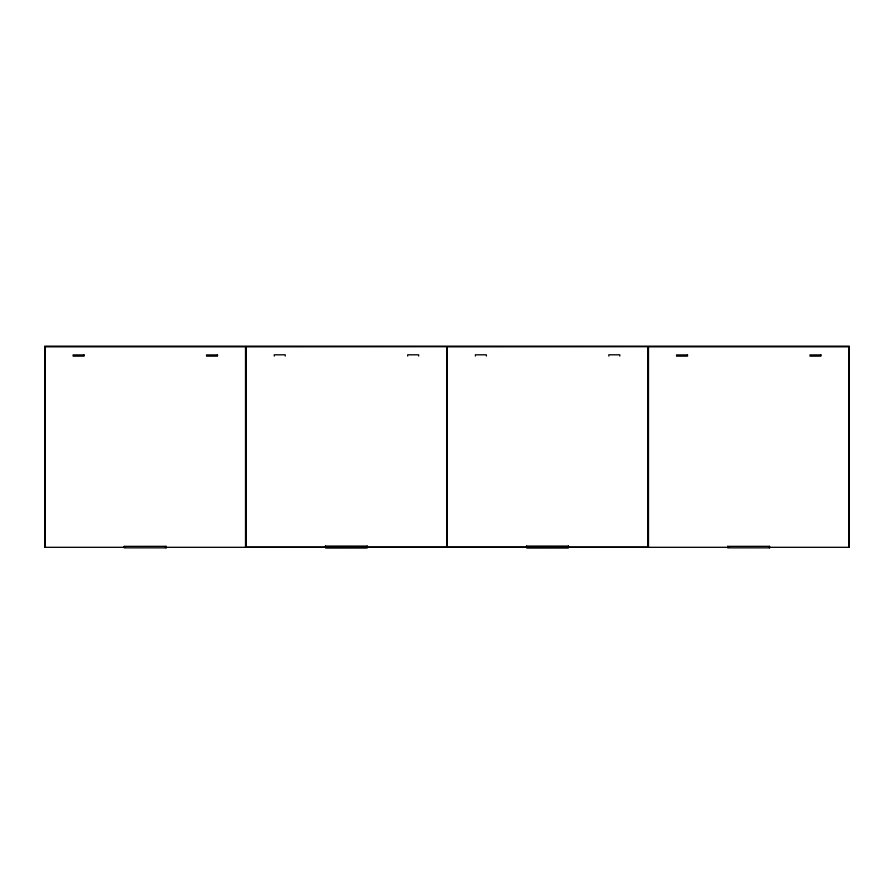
<?xml version="1.0" encoding="UTF-8"?>
<svg xmlns="http://www.w3.org/2000/svg" width="894" height="894" viewBox="0 0 894 894"><rect width="100%" height="100%" fill="white"/><g stroke="black" fill="none" stroke-linecap="round" stroke-linejoin="round"><path stroke-width="1.34" d="M166.06 547.843L166.06 546.335L124.266 546.357L124.277 547.843L166.172 547.843M166.06 546.335L166.049 547.284M325.416 546.089L325.539 547.821L367.322 547.81L367.211 546.078L325.427 546.066L325.528 547.273M526.566 546.089L526.689 547.821L568.472 547.81L568.361 546.078L526.577 546.066L526.678 547.273L367.311 547.273M769.51 547.843L769.51 546.335L727.716 546.357L727.727 547.843L769.622 547.843M769.51 546.335L769.499 547.284M246.185 346.827L446.665 346.716L446.665 547.273M447.335 346.827L647.815 346.716L647.815 547.273M325.438 547.061L367.322 547.273M526.588 547.061L568.472 547.273M246.185 547.15L446.665 547.15M447.335 547.15L647.815 547.15M124.825 547.307L44.7 547.307L44.7 346.157L849.3 346.157L849.3 547.307L769.175 547.307M165.267 547.307L325.662 547.307M568.338 547.307L728.733 547.307M325.427 547.575L367.211 547.564M526.577 547.575L568.361 547.564M727.727 546.335L727.738 547.307M568.361 546.066L568.372 547.05M367.211 546.066L367.222 547.05M124.277 546.335L124.288 547.307M848.965 547.307L848.965 346.827L648.485 346.827L648.485 547.307M619.799 356.047L619.799 354.806L608.836 354.806L608.836 356.047M486.37 356.047L486.37 354.806L475.407 354.806L475.407 356.047M447.335 346.716L447.335 547.273M418.649 356.047L418.649 354.806L407.686 354.806L407.686 356.047M285.22 356.047L285.22 354.806L274.257 354.806L274.257 356.047M246.185 346.716L246.185 547.273M245.515 547.307L245.515 346.827L45.035 346.827L45.035 547.307M84.07 354.918L73.107 354.918L73.107 356.147L84.07 356.147L84.07 354.918M217.499 354.918L206.536 354.918L206.536 356.147L217.499 356.147L217.499 354.918M687.52 354.918L676.557 354.918L676.557 356.147L687.52 356.147L687.52 354.918M820.949 354.918L809.986 354.918L809.986 356.147L820.949 356.147L820.949 354.918"/></g></svg>
